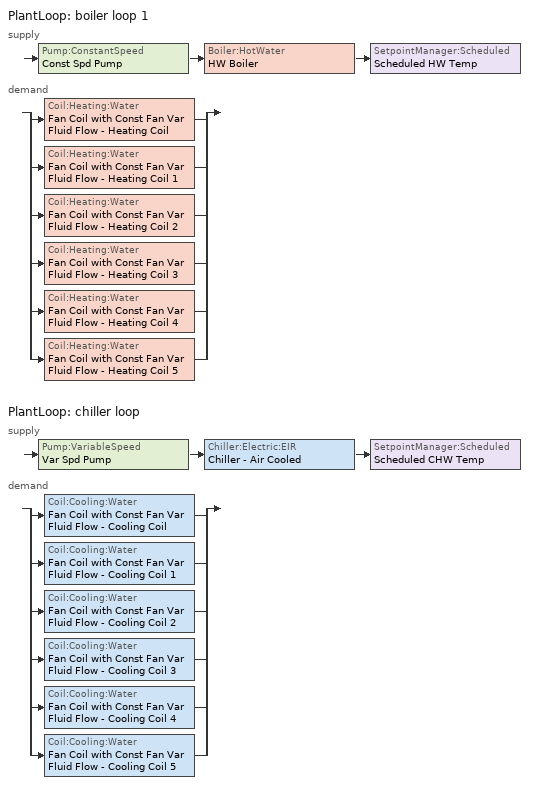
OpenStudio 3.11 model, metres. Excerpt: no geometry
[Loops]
PlantLoop 'boiler loop 1'
 supply: Pump:ConstantSpeed 'Const Spd Pump' > Boiler:HotWater 'HW Boiler' > SetpointManager:Scheduled 'Scheduled HW Temp'
 demand: split
  | Coil:Heating:Water 'Fan Coil with Const Fan Var Fluid Flow - Heating Coil'
  | Coil:Heating:Water 'Fan Coil with Const Fan Var Fluid Flow - Heating Coil 1'
  | Coil:Heating:Water 'Fan Coil with Const Fan Var Fluid Flow - Heating Coil 2'
  | Coil:Heating:Water 'Fan Coil with Const Fan Var Fluid Flow - Heating Coil 3'
  | Coil:Heating:Water 'Fan Coil with Const Fan Var Fluid Flow - Heating Coil 4'
  | Coil:Heating:Water 'Fan Coil with Const Fan Var Fluid Flow - Heating Coil 5'
PlantLoop 'chiller loop'
 supply: Pump:VariableSpeed 'Var Spd Pump' > Chiller:Electric:EIR 'Chiller - Air Cooled' > SetpointManager:Scheduled 'Scheduled CHW Temp'
 demand: split
  | Coil:Cooling:Water 'Fan Coil with Const Fan Var Fluid Flow - Cooling Coil'
  | Coil:Cooling:Water 'Fan Coil with Const Fan Var Fluid Flow - Cooling Coil 1'
  | Coil:Cooling:Water 'Fan Coil with Const Fan Var Fluid Flow - Cooling Coil 2'
  | Coil:Cooling:Water 'Fan Coil with Const Fan Var Fluid Flow - Cooling Coil 3'
  | Coil:Cooling:Water 'Fan Coil with Const Fan Var Fluid Flow - Cooling Coil 4'
  | Coil:Cooling:Water 'Fan Coil with Const Fan Var Fluid Flow - Cooling Coil 5'
[Sizing:Zone] Zone Cooling Design Supply Air Temperature Input Method=SupplyAirTemperature; Zone Cooling Design Supply Air Temperature {C}=14; Zone Cooling Design Supply Air Temperature Difference {deltaC}=11.11; Zone Heating Design Supply Air Temperature Input Method=SupplyAirTemperature; Zone Heating Design Supply Air Temperature {C}=40; Zone Heating Design Supply Air Temperature Difference {deltaC}=11.11; Zone Cooling Design Supply Air Humidity Ratio {kg-H2O/kg-air}=0.0085; Zone Heating Design Supply Air Humidity Ratio {kg-H2O/kg-air}=0.008; Cooling Design Air Flow Method=DesignDay; Heating Design Air Flow Method=DesignDay; Account for Dedicated Outdoor Air System=No; Dedicated Outdoor Air System Control Strategy=NeutralSupplyAir; Dedicated Outdoor Air Low Setpoint Temperature for Design {C}=autosize; Dedicated Outdoor Air High Setpoint Temperature for Design {C}=autosize; Zone Load Sizing Method=Sensible Load Only No Latent Load; Zone Latent Cooling Design Supply Air Humidity Ratio Input Method=HumidityRatioDifference; Zone Cooling Design Supply Air Humidity Ratio Difference {kgWater/kgDryAir}=0.005; Zone Latent Heating Design Supply Air Humidity Ratio Input Method=HumidityRatioDifference; Zone Humidification Design Supply Air Humidity Ratio Difference {kgWater/kgDryAir}=0.005; Sizing Option=Coincident; Heating Coil Sizing Method=None; Maximum Heating Capacity To Cooling Load Sizing Ratio {W/W}=1
TZ_oda; TZ_WC; TZ_atolye; TZ_koridor; TZ_merdvn; TZ_konfsalon
[Zone equipment]
TZ_oda: Fan Coil with Const Fan Var Fluid Flow 2
TZ_WC: Fan Coil with Const Fan Var Fluid Flow 5
TZ_atolye: Fan Coil with Const Fan Var Fluid Flow
TZ_koridor: Fan Coil with Const Fan Var Fluid Flow 4
TZ_merdvn: Fan Coil with Const Fan Var Fluid Flow 1
TZ_konfsalon: Fan Coil with Const Fan Var Fluid Flow 3
[PlantLoop] Glycol Concentration=0; Plant Loop Volume {m3}=Autocalculate; Load Distribution Scheme=Optimal
Name | Fluid Type
boiler loop 1 | Water
chiller loop
[Sizing:Plant] Sizing Option=NonCoincident; Zone Timesteps in Averaging Window=1; Coincident Sizing Factor Mode=None
Name | Loop Type | Design Loop Exit Temperature {C} | Loop Design Temperature Difference {deltaC}
boiler loop 1 | Heating | 82 | 11
chiller loop | Cooling | 7 | 4
[Boiler:HotWater]
HW Boiler: Nominal Thermal Efficiency=0.9; Efficiency Curve Temperature Evaluation Variable=LeavingBoiler; Normalized Boiler Efficiency Curve=Boiler Efficiency; Water Outlet Upper Temperature Limit {C}=99; Boiler Flow Mode=NotModulated; On Cycle Parasitic Electric Load {W}=0; Off Cycle Parasitic Fuel Load {W}=0; Sizing Factor=1
[Pump:ConstantSpeed]
Const Spd Pump: Rated Flow Rate {m3/s}=autosize; Rated Pump Head {Pa}=179352; Rated Power Consumption {W}=autosize; Motor Efficiency=0.9; Fraction of Motor Inefficiencies to Fluid Stream=0; Pump Control Type=Intermittent; Design Power Sizing Method=PowerPerFlowPerPressure; Design Electric Power per Unit Flow Rate {W/(m3/s)}=348701.1; Design Shaft Power per Unit Flow Rate per Unit Head {W-s/m3-Pa}=1.28205
[SetpointManager:Scheduled] Control Variable=Temperature
Name | Schedule
Scheduled HW Temp | Hot Water Temperature
Scheduled CHW Temp | Chilled Water Temperature
[ZoneHVAC:FourPipeFanCoil] Availability Schedule=Always On Discrete hvac_library; Capacity Control Method=ConstantFanVariableFlow; Maximum Supply Air Flow Rate {m3/s}=autosize; Maximum Outdoor Air Flow Rate {m3/s}=autosize; Maximum Cold Water Flow Rate {m3/s}=autosize; Maximum Hot Water Flow Rate {m3/s}=autosize; Minimum Supply Air Temperature in Cooling Mode {C}=Autosize; Maximum Supply Air Temperature in Heating Mode {C}=Autosize
Name | Supply Air Fan | Cooling Coil | Heating Coil
Fan Coil with Const Fan Var Fluid Flow | Fan Coil with Const Fan Var Fluid Flow - Fan | Fan Coil with Const Fan Var Fluid Flow - Cooling Coil | Fan Coil with Const Fan Var Fluid Flow - Heating Coil
Fan Coil with Const Fan Var Fluid Flow 1 | Fan Coil with Const Fan Var Fluid Flow - Fan 1 | Fan Coil with Const Fan Var Fluid Flow - Cooling Coil 1 | Fan Coil with Const Fan Var Fluid Flow - Heating Coil 1
Fan Coil with Const Fan Var Fluid Flow 2 | Fan Coil with Const Fan Var Fluid Flow - Fan 2 | Fan Coil with Const Fan Var Fluid Flow - Cooling Coil 2 | Fan Coil with Const Fan Var Fluid Flow - Heating Coil 2
Fan Coil with Const Fan Var Fluid Flow 3 | Fan Coil with Const Fan Var Fluid Flow - Fan 3 | Fan Coil with Const Fan Var Fluid Flow - Cooling Coil 3 | Fan Coil with Const Fan Var Fluid Flow - Heating Coil 3
Fan Coil with Const Fan Var Fluid Flow 4 | Fan Coil with Const Fan Var Fluid Flow - Fan 4 | Fan Coil with Const Fan Var Fluid Flow - Cooling Coil 4 | Fan Coil with Const Fan Var Fluid Flow - Heating Coil 4
Fan Coil with Const Fan Var Fluid Flow 5 | Fan Coil with Const Fan Var Fluid Flow - Fan 5 | Fan Coil with Const Fan Var Fluid Flow - Cooling Coil 5 | Fan Coil with Const Fan Var Fluid Flow - Heating Coil 5
[Fan:ConstantVolume] Availability Schedule=Always On Discrete hvac_library; Maximum Flow Rate {m3/s}=AutoSize
Fan Coil with Const Fan Var Fluid Flow - Fan; Fan Coil with Const Fan Var Fluid Flow - Fan 1; Fan Coil with Const Fan Var Fluid Flow - Fan 2; Fan Coil with Const Fan Var Fluid Flow - Fan 3; Fan Coil with Const Fan Var Fluid Flow - Fan 4; Fan Coil with Const Fan Var Fluid Flow - Fan 5
[Coil:Cooling:Water] Availability Schedule=Always On Discrete hvac_library
Fan Coil with Const Fan Var Fluid Flow - Cooling Coil; Fan Coil with Const Fan Var Fluid Flow - Cooling Coil 1; Fan Coil with Const Fan Var Fluid Flow - Cooling Coil 2; Fan Coil with Const Fan Var Fluid Flow - Cooling Coil 3; Fan Coil with Const Fan Var Fluid Flow - Cooling Coil 4; Fan Coil with Const Fan Var Fluid Flow - Cooling Coil 5
[Coil:Heating:Water] Availability Schedule=Always On Discrete hvac_library
Fan Coil with Const Fan Var Fluid Flow - Heating Coil; Fan Coil with Const Fan Var Fluid Flow - Heating Coil 1; Fan Coil with Const Fan Var Fluid Flow - Heating Coil 2; Fan Coil with Const Fan Var Fluid Flow - Heating Coil 3; Fan Coil with Const Fan Var Fluid Flow - Heating Coil 4; Fan Coil with Const Fan Var Fluid Flow - Heating Coil 5
[Chiller:Electric:EIR]
Chiller - Air Cooled: Reference Capacity {W}=Autosize; Reference COP {W/W}=5.5; Reference Chilled Water Flow Rate {m3/s}=Autosize; Cooling Capacity Function of Temperature Curve=OS:Curve:Biquadratic 3; Electric Input to Cooling Output Ratio Function of Temperature Curve=OS:Curve:Biquadratic 4; Electric Input to Cooling Output Ratio Function of Part Load Ratio Curve=OS:Curve:Quadratic 4; Condenser Type=AirCooled; Design Heat Recovery Water Flow Rate {m3/s}=Autosize; Sizing Factor=1; Basin Heater Capacity {W/K}=0; Basin Heater Setpoint Temperature {C}=10; Condenser Heat Recovery Relative Capacity Fraction=1; Condenser Flow Control=ConstantFlow; Condenser Minimum Flow Fraction=0.2; Thermosiphon Minimum Temperature Difference=0
[Pump:VariableSpeed]
Var Spd Pump: Skin Loss Radiative Fraction=0.5; Design Power Sizing Method=PowerPerFlowPerPressure; Design Electric Power per Unit Flow Rate {W/(m3/s)}=348701.1; Design Shaft Power per Unit Flow Rate per Unit Head {W-s/m3-Pa}=1.28205; Design Minimum Flow Rate Fraction=0
[Schedule:Ruleset]
Name | Default Day Schedule | Summer Design Day Schedule | Winter Design Day Schedule
Hot Water Temperature | Hot Water Temperature Default | Hot Water Temperature Summer Design Day | Hot Water Temperature Winter Design Day
Chilled Water Temperature | Chilled Water Temperature Default | Chilled Water Temperature Summer Design Day | Chilled Water Temperature Winter Design Day
[Schedule:Day]
Hot Water Temperature Default; Hot Water Temperature Summer Design Day; Hot Water Temperature Winter Design Day: No, 24, 0, 67
Chilled Water Temperature Default; Chilled Water Temperature Summer Design Day; Chilled Water Temperature Winter Design Day: No, 24, 0, 6.7
[Schedule:Constant]
Always On Discrete hvac_library: Value=1
[Curve:Biquadratic]
Name | Coefficient1 Constant | Coefficient2 x | Coefficient3 x**2 | Coefficient4 y | Coefficient5 y**2 | Coefficient6 x*y | Minimum Value of x | Maximum Value of x | Minimum Value of y | Maximum Value of y | Minimum Value of x {BasedOnField A2} | Maximum Value of x {BasedOnField A2} | Minimum Value of y {BasedOnField A3} | Maximum Value of y {BasedOnField A3}
Boiler Efficiency | 1 | 0 | 0 | 0 | 0 | 0 | 0 | 1 | 0 | 1
OS:Curve:Biquadratic 3 | 1.04338 | 0.0407077 | 0.0004506 | -0.0041514 | -8.86e-05 | -0.0003467 |  |  |  |  | 0 | 20 | 0 | 50
OS:Curve:Biquadratic 4 | 0.596191 | -0.0099496 | 0.0007888 | 0.0004506 | 0.0004875 | -0.0007623 |  |  |  |  | 0 | 20 | 0 | 50
[Curve:Quadratic]
OS:Curve:Quadratic 4: Coefficient1 Constant=1.68531; Coefficient2 x=-0.999344; Coefficient3 x**2=0.314032; Minimum Value of x {BasedOnField A2}=0; Maximum Value of x {BasedOnField A2}=1.2
